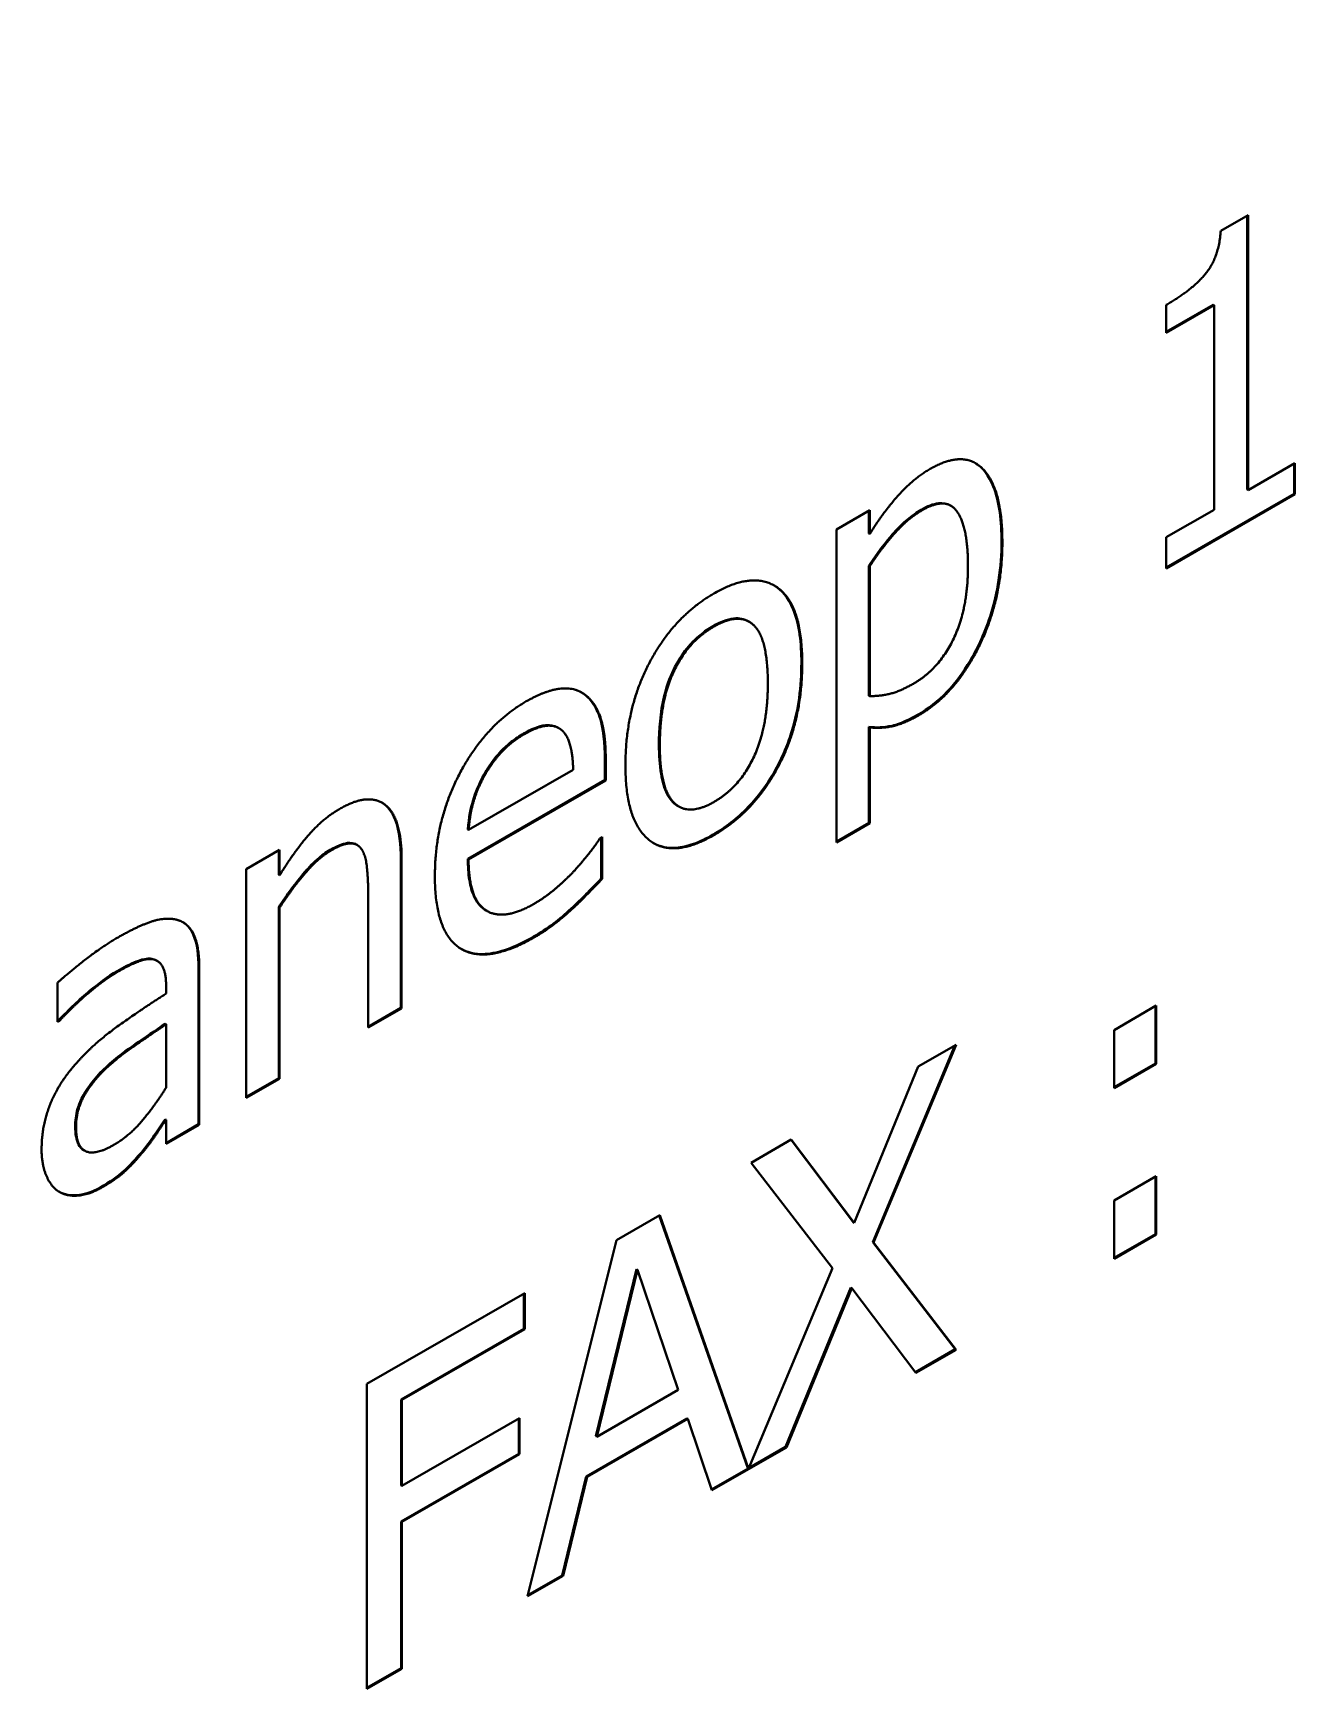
# Model space of a CAD drawing. Header units: inches. Extents: x 6934 to 18973, y 4254 to 7629.
# Drawn here: x 11221.65 to 11230.31, y 6563.88 to 6575.24 of the extents above; entities that cross this region are included whole.
import ezdxf

# ---------------------------------------------------------------- set-up
doc = ezdxf.new("R2010")
doc.units = ezdxf.units.IN
doc.header["$MEASUREMENT"] = 0
doc.layers.add('POWER SUPPLY CASE OUTLINE$0$가시적인 것(ISO)', color=3, linetype='Continuous', lineweight=40, true_color=0x00ff00)
doc.layers.add('POWER SUPPLY CASE OUTLINE$0$가시적인 좁은 것(ISO)', color=3, linetype='Continuous', lineweight=35, true_color=0x00ff00)

msp = doc.modelspace()

# ---------------------------------------------------------------- linework, layer by layer
at = {"layer": 'POWER SUPPLY CASE OUTLINE$0$가시적인 것(ISO)'}
for p, q in [((11229.802, 6573.886), (11229.989, 6573.994)), ((11229.984, 6573.99), (11229.984, 6572.111)), ((11229.989, 6573.994), (11229.989, 6572.108)), ((11229.75, 6573.379), (11229.427, 6573.193)), ((11229.427, 6573.187), (11229.427, 6573.378)), ((11229.756, 6573.376), (11229.427, 6573.187)), ((11229.75, 6573.379), (11229.756, 6573.376)), ((11229.756, 6571.973), (11229.756, 6573.376)), ((11229.989, 6572.108), (11230.311, 6572.293)), ((11230.305, 6572.289), (11230.305, 6572.082)), ((11230.311, 6572.293), (11230.311, 6572.079)), ((11230.305, 6572.082), (11229.427, 6571.577)), ((11230.311, 6572.079), (11229.427, 6571.57)), ((11229.984, 6572.111), (11229.989, 6572.108)), ((11230.305, 6572.082), (11230.311, 6572.079)), ((11227.165, 6571.838), (11227.394, 6571.97)), ((11227.389, 6571.967), (11227.389, 6571.809)), ((11227.394, 6571.97), (11227.394, 6571.806)), ((11227.945, 6572.003), (11227.951, 6572)), ((11229.427, 6571.784), (11229.756, 6571.973)), ((11227.165, 6569.689), (11227.165, 6571.838)), ((11227.389, 6571.809), (11227.394, 6571.806)), ((11229.427, 6571.57), (11229.427, 6571.784)), ((11227.389, 6571.588), (11227.389, 6570.696)), ((11227.389, 6571.588), (11227.394, 6571.585)), ((11227.394, 6571.585), (11227.394, 6570.693)), ((11226.561, 6571.208), (11226.567, 6571.205)), ((11227.389, 6570.696), (11227.394, 6570.693)), ((11225.255, 6570.478), (11225.26, 6570.474)), ((11227.389, 6570.483), (11227.389, 6569.825)), ((11227.389, 6570.483), (11227.394, 6570.479)), ((11227.394, 6570.479), (11227.394, 6569.821)), ((11225.577, 6570.262), (11225.577, 6570.118)), ((11225.583, 6570.259), (11225.583, 6570.114)), ((11225.577, 6570.118), (11224.637, 6569.576)), ((11224.642, 6569.775), (11225.36, 6570.188)), ((11225.583, 6570.114), (11224.642, 6569.573)), ((11224.748, 6570.156), (11224.754, 6570.153)), ((11225.577, 6570.118), (11225.583, 6570.114)), ((11226.08, 6569.938), (11226.085, 6569.935)), ((11224.637, 6569.778), (11224.642, 6569.775)), ((11227.389, 6569.825), (11227.165, 6569.696)), ((11227.394, 6569.821), (11227.165, 6569.689)), ((11227.389, 6569.825), (11227.394, 6569.821)), ((11223.872, 6569.675), (11223.878, 6569.672)), ((11225.544, 6569.719), (11225.558, 6569.727)), ((11225.552, 6569.724), (11225.552, 6569.442)), ((11225.558, 6569.727), (11225.558, 6569.439)), ((11223.117, 6569.507), (11223.346, 6569.639)), ((11223.34, 6569.635), (11223.34, 6569.467)), ((11223.346, 6569.639), (11223.346, 6569.464)), ((11224.178, 6569.573), (11224.178, 6568.554)), ((11224.183, 6569.57), (11224.183, 6568.55)), ((11224.637, 6569.576), (11224.642, 6569.573)), ((11223.117, 6567.936), (11223.117, 6569.507)), ((11223.34, 6569.467), (11223.346, 6569.464)), ((11225.552, 6569.442), (11225.558, 6569.439)), ((11223.34, 6569.245), (11223.346, 6569.242)), ((11223.34, 6569.245), (11223.34, 6568.071)), ((11223.346, 6569.242), (11223.346, 6568.068)), ((11223.954, 6568.419), (11223.954, 6569.314)), ((11224.763, 6569.222), (11224.769, 6569.219)), ((11222.5, 6568.88), (11222.505, 6568.877)), ((11222.79, 6568.828), (11222.79, 6567.755)), ((11222.795, 6568.825), (11222.795, 6567.751)), ((11221.823, 6568.458), (11221.823, 6568.728)), ((11222.567, 6568.652), (11222.567, 6568.703)), ((11224.178, 6568.554), (11223.954, 6568.425)), ((11224.183, 6568.55), (11223.954, 6568.419)), ((11224.178, 6568.554), (11224.183, 6568.55)), ((11229.07, 6568.402), (11229.36, 6568.57)), ((11229.354, 6568.566), (11229.354, 6568.173)), ((11229.36, 6568.57), (11229.36, 6568.169)), ((11221.83, 6568.469), (11221.823, 6568.465)), ((11221.836, 6568.466), (11221.823, 6568.458)), ((11221.83, 6568.469), (11221.836, 6568.466)), ((11222.561, 6568.445), (11222.567, 6568.442)), ((11222.567, 6568.006), (11222.567, 6568.442)), ((11227.978, 6568.296), (11227.415, 6566.947)), ((11227.987, 6568.301), (11227.421, 6566.944)), ((11227.727, 6568.152), (11227.987, 6568.301)), ((11229.07, 6568.002), (11229.07, 6568.402)), ((11223.34, 6568.071), (11223.117, 6567.943)), ((11223.346, 6568.068), (11223.117, 6567.936)), ((11223.34, 6568.071), (11223.346, 6568.068)), ((11227.287, 6567.079), (11227.727, 6568.152)), ((11229.354, 6568.173), (11229.07, 6568.009)), ((11229.36, 6568.169), (11229.07, 6568.002)), ((11229.354, 6568.173), (11229.36, 6568.169)), ((11222.561, 6567.789), (11222.567, 6567.786)), ((11222.567, 6567.62), (11222.567, 6567.786)), ((11222.79, 6567.755), (11222.567, 6567.626)), ((11222.795, 6567.751), (11222.567, 6567.62)), ((11222.79, 6567.755), (11222.795, 6567.751)), ((11226.58, 6567.491), (11226.856, 6567.65)), ((11226.854, 6567.649), (11227.282, 6567.082)), ((11226.856, 6567.65), (11227.287, 6567.079)), ((11222.003, 6567.577), (11222.008, 6567.574)), ((11222.395, 6567.56), (11222.401, 6567.556)), ((11227.139, 6566.768), (11226.58, 6567.491)), ((11229.07, 6567.232), (11229.36, 6567.399)), ((11229.354, 6567.396), (11229.354, 6567.002)), ((11229.36, 6567.399), (11229.36, 6566.999)), ((11229.07, 6566.832), (11229.07, 6567.232)), ((11225.657, 6566.96), (11225.954, 6567.131)), ((11225.95, 6567.128), (11226.558, 6565.394)), ((11225.954, 6567.131), (11226.563, 6565.39)), ((11227.282, 6567.082), (11227.287, 6567.079)), ((11225.047, 6564.516), (11225.657, 6566.96)), ((11227.415, 6566.947), (11227.421, 6566.944)), ((11227.415, 6566.947), (11227.981, 6566.212)), ((11227.421, 6566.944), (11227.987, 6566.208)), ((11229.354, 6567.002), (11229.07, 6566.838)), ((11229.36, 6566.999), (11229.07, 6566.832)), ((11229.354, 6567.002), (11229.36, 6566.999)), ((11225.794, 6566.76), (11225.515, 6565.614)), ((11225.8, 6566.757), (11225.521, 6565.611)), ((11225.794, 6566.76), (11225.8, 6566.757)), ((11226.08, 6565.933), (11225.8, 6566.757)), ((11226.563, 6565.39), (11227.139, 6566.768)), ((11223.944, 6565.973), (11225.027, 6566.597)), ((11225.021, 6566.593), (11225.021, 6566.352)), ((11225.027, 6566.597), (11225.027, 6566.349)), ((11227.265, 6566.634), (11226.817, 6565.541)), ((11227.271, 6566.631), (11226.822, 6565.538)), ((11227.265, 6566.634), (11227.271, 6566.631)), ((11227.711, 6566.05), (11227.271, 6566.631)), ((11225.021, 6566.352), (11224.179, 6565.867)), ((11225.027, 6566.349), (11224.185, 6565.864)), ((11225.021, 6566.352), (11225.027, 6566.349)), ((11227.981, 6566.212), (11227.708, 6566.054)), ((11227.987, 6566.208), (11227.711, 6566.05)), ((11227.981, 6566.212), (11227.987, 6566.208)), ((11223.944, 6563.88), (11223.944, 6565.973)), ((11225.521, 6565.611), (11226.08, 6565.933)), ((11224.179, 6565.867), (11224.179, 6565.277)), ((11224.179, 6565.867), (11224.185, 6565.864)), ((11224.185, 6565.864), (11224.185, 6565.274)), ((11224.185, 6565.274), (11224.991, 6565.739)), ((11224.986, 6565.735), (11224.986, 6565.494)), ((11224.991, 6565.739), (11224.991, 6565.491)), ((11226.14, 6565.737), (11225.449, 6565.339)), ((11226.146, 6565.733), (11225.455, 6565.336)), ((11226.14, 6565.737), (11226.146, 6565.733)), ((11226.31, 6565.243), (11226.146, 6565.733)), ((11225.515, 6565.614), (11225.521, 6565.611)), ((11224.986, 6565.494), (11224.179, 6565.03)), ((11224.991, 6565.491), (11224.185, 6565.026)), ((11224.986, 6565.494), (11224.991, 6565.491)), ((11226.822, 6565.538), (11226.31, 6565.243)), ((11226.817, 6565.541), (11226.566, 6565.397)), ((11226.817, 6565.541), (11226.822, 6565.538)), ((11225.449, 6565.339), (11225.285, 6564.659)), ((11225.449, 6565.339), (11225.455, 6565.336)), ((11226.559, 6565.393), (11226.308, 6565.248)), ((11226.563, 6565.39), (11226.558, 6565.394)), ((11224.179, 6565.277), (11224.185, 6565.274)), ((11225.455, 6565.336), (11225.291, 6564.656)), ((11224.179, 6565.03), (11224.179, 6564.022)), ((11224.179, 6565.03), (11224.185, 6565.026)), ((11224.185, 6565.026), (11224.185, 6564.019)), ((11225.291, 6564.656), (11225.047, 6564.516)), ((11225.285, 6564.659), (11225.049, 6564.523)), ((11225.285, 6564.659), (11225.291, 6564.656)), ((11224.179, 6564.022), (11223.944, 6563.887)), ((11224.185, 6564.019), (11223.944, 6563.88)), ((11224.179, 6564.022), (11224.185, 6564.019))]:
    msp.add_line(p, q, dxfattribs=at)
msp.add_ellipse((11213.896, 6575.412), major_axis=(-7.378, -4.995), ratio=0.327963, start_param=1.72774, end_param=5.619094, dxfattribs=at)
for points, degree in [([(11229.427, 6573.378), (11229.614, 6573.486), (11229.79, 6573.709), (11229.802, 6573.886)], 2), ([(11227.809, 6572.253), (11228.043, 6572.388), (11228.304, 6572.111), (11228.304, 6571.751)], 2), ([(11227.394, 6571.806), (11227.479, 6571.945), (11227.688, 6572.183), (11227.809, 6572.253)], 2), ([(11227.754, 6571.97), (11227.657, 6571.914), (11227.475, 6571.71), (11227.394, 6571.585)], 2), ([(11228.068, 6571.584), (11228.068, 6571.854), (11227.919, 6572.066), (11227.754, 6571.97)], 2), ([(11228.304, 6571.751), (11228.304, 6571.358), (11227.98, 6570.706), (11227.732, 6570.563)], 2), ([(11226.325, 6571.398), (11226.601, 6571.557), (11226.931, 6571.313), (11226.931, 6570.918)], 2), ([(11227.694, 6570.779), (11227.871, 6570.881), (11228.068, 6571.296), (11228.068, 6571.584)], 2), ([(11225.718, 6570.219), (11225.718, 6570.613), (11226.052, 6571.241), (11226.325, 6571.398)], 2), ([(11226.325, 6571.171), (11226.147, 6571.069), (11225.954, 6570.661), (11225.954, 6570.355)], 2), ([(11226.695, 6570.782), (11226.695, 6571.087), (11226.502, 6571.273), (11226.325, 6571.171)], 2), ([(11226.931, 6570.918), (11226.931, 6570.521), (11226.601, 6569.898), (11226.325, 6569.74)], 2), ([(11225.038, 6570.658), (11225.165, 6570.73), (11225.36, 6570.758), (11225.432, 6570.709)], 2), ([(11225.415, 6570.719), (11225.419, 6570.717), (11225.422, 6570.715), (11225.426, 6570.713)], 3), ([(11225.432, 6570.709), (11225.505, 6570.662), (11225.583, 6570.447), (11225.583, 6570.259)], 2), ([(11226.325, 6569.967), (11226.501, 6570.068), (11226.695, 6570.48), (11226.695, 6570.782)], 2), ([(11227.394, 6570.693), (11227.484, 6570.695), (11227.611, 6570.732), (11227.694, 6570.779)], 2), ([(11224.411, 6569.458), (11224.411, 6569.841), (11224.758, 6570.496), (11225.038, 6570.658)], 2), ([(11225.282, 6570.459), (11225.242, 6570.495), (11225.118, 6570.486), (11225.025, 6570.433)], 2), ([(11225.36, 6570.188), (11225.357, 6570.293), (11225.319, 6570.427), (11225.282, 6570.459)], 2), ([(11227.732, 6570.563), (11227.63, 6570.505), (11227.475, 6570.47), (11227.394, 6570.479)], 2), ([(11225.025, 6570.433), (11224.934, 6570.38), (11224.807, 6570.244), (11224.754, 6570.153)], 2), ([(11225.954, 6570.355), (11225.954, 6570.059), (11226.147, 6569.865), (11226.325, 6569.967)], 2), ([(11224.754, 6570.153), (11224.702, 6570.06), (11224.65, 6569.879), (11224.642, 6569.775)], 2), ([(11226.325, 6569.74), (11226.042, 6569.577), (11225.718, 6569.836), (11225.718, 6570.219)], 2), ([(11223.346, 6569.464), (11223.448, 6569.63), (11223.646, 6569.856), (11223.758, 6569.92)], 2), ([(11223.758, 6569.92), (11223.957, 6570.035), (11224.183, 6569.86), (11224.183, 6569.57)], 2), ([(11223.91, 6569.64), (11223.882, 6569.683), (11223.783, 6569.683), (11223.698, 6569.634)], 2), ([(11225.37, 6569.498), (11225.432, 6569.568), (11225.517, 6569.676), (11225.544, 6569.719)], 2), ([(11223.698, 6569.634), (11223.613, 6569.585), (11223.432, 6569.376), (11223.346, 6569.242)], 2), ([(11223.954, 6569.314), (11223.954, 6569.423), (11223.937, 6569.599), (11223.91, 6569.64)], 2), ([(11224.642, 6569.573), (11224.642, 6569.3), (11224.88, 6569.147), (11225.091, 6569.268)], 2), ([(11225.094, 6569.039), (11224.768, 6568.852), (11224.411, 6569.068), (11224.411, 6569.458)], 2), ([(11225.091, 6569.268), (11225.166, 6569.311), (11225.311, 6569.434), (11225.37, 6569.498)], 2), ([(11225.558, 6569.439), (11225.518, 6569.397), (11225.398, 6569.274), (11225.351, 6569.231)], 2), ([(11225.351, 6569.231), (11225.285, 6569.171), (11225.176, 6569.087), (11225.094, 6569.039)], 2), ([(11222.238, 6569.038), (11222.379, 6569.119), (11222.571, 6569.179), (11222.647, 6569.157)], 2), ([(11222.647, 6569.157), (11222.722, 6569.135), (11222.795, 6568.972), (11222.795, 6568.825)], 2), ([(11221.823, 6568.728), (11221.886, 6568.785), (11222.122, 6568.971), (11222.238, 6569.038)], 2), ([(11222.474, 6568.888), (11222.43, 6568.894), (11222.304, 6568.842), (11222.237, 6568.803)], 2), ([(11222.5, 6568.88), (11222.49, 6568.885), (11222.48, 6568.889), (11222.469, 6568.891)], 3), ([(11222.567, 6568.703), (11222.567, 6568.795), (11222.518, 6568.881), (11222.474, 6568.888)], 2), ([(11222.237, 6568.803), (11222.157, 6568.758), (11221.943, 6568.58), (11221.836, 6568.466)], 2), ([(11221.961, 6568.185), (11222.075, 6568.312), (11222.386, 6568.537), (11222.567, 6568.652)], 2), ([(11222.567, 6568.442), (11222.484, 6568.386), (11222.237, 6568.215), (11222.159, 6568.143)], 2), ([(11221.713, 6567.582), (11221.713, 6567.745), (11221.832, 6568.044), (11221.961, 6568.185)], 2), ([(11222.159, 6568.143), (11222.068, 6568.058), (11221.949, 6567.856), (11221.949, 6567.737)], 2), ([(11222.207, 6567.613), (11222.314, 6567.674), (11222.49, 6567.883), (11222.567, 6568.006)], 2), ([(11221.949, 6567.737), (11221.949, 6567.601), (11222.081, 6567.54), (11222.207, 6567.613)], 2), ([(11222.567, 6567.786), (11222.539, 6567.746), (11222.445, 6567.607), (11222.401, 6567.556)], 2), ([(11221.833, 6567.292), (11221.779, 6567.325), (11221.713, 6567.477), (11221.713, 6567.582)], 2), ([(11222.401, 6567.556), (11222.341, 6567.484), (11222.228, 6567.38), (11222.125, 6567.321)], 2), ([(11222.125, 6567.321), (11222.041, 6567.273), (11221.89, 6567.259), (11221.833, 6567.292)], 2)]:
    msp.add_open_spline(points, degree=degree, dxfattribs=at)
for points, knots in [([(11228.117, 6572.294), (11228.12, 6572.292), (11228.124, 6572.289), (11228.169, 6572.259), (11228.21, 6572.21), (11228.284, 6572.027), (11228.298, 6571.892), (11228.298, 6571.754)], [-0.1140246, -0.1140246, -0.1140246, -0.1140246, -0.1101388, -0.1101388, -0.0632762, -0.0632762, 0, 0, 0, 0]), ([(11227.748, 6571.973), (11227.716, 6571.955), (11227.684, 6571.932), (11227.621, 6571.879), (11227.59, 6571.849), (11227.534, 6571.786), (11227.468, 6571.711), (11227.389, 6571.588)], [-0.1791388, -0.1791388, -0.1791388, -0.1791388, -0.1176168, -0.1176168, -0.0548899, -0.0548899, 0, 0, 0, 0]), ([(11227.945, 6572.003), (11227.945, 6572.003), (11227.945, 6572.004), (11227.922, 6572.016), (11227.896, 6572.021), (11227.829, 6572.013), (11227.788, 6571.997), (11227.748, 6571.973)], [-0.03843862, -0.03843862, -0.03843862, -0.03843862, -0.03818519, -0.03818519, -0.02145576, -0.02145576, 0, 0, 0, 0]), ([(11228.298, 6571.754), (11228.298, 6571.67), (11228.292, 6571.581), (11228.266, 6571.408), (11228.247, 6571.325), (11228.177, 6571.11), (11228.125, 6571.008), (11228.037, 6570.859), (11227.985, 6570.788), (11227.862, 6570.658), (11227.795, 6570.606), (11227.726, 6570.567)], [-0.1439258, -0.1439258, -0.1439258, -0.1439258, -0.1215063, -0.1215063, -0.1015717, -0.1015717, -0.07039, -0.07039, -0.0365438, -0.0365438, 0, 0, 0, 0]), ([(11226.736, 6571.454), (11226.739, 6571.453), (11226.742, 6571.451), (11226.788, 6571.421), (11226.834, 6571.374), (11226.911, 6571.186), (11226.925, 6571.056), (11226.925, 6570.921)], [-0.116905, -0.116905, -0.116905, -0.116905, -0.1136226, -0.1136226, -0.0617594, -0.0617594, 0, 0, 0, 0]), ([(11226.319, 6571.174), (11226.289, 6571.157), (11226.26, 6571.137), (11226.204, 6571.091), (11226.178, 6571.065), (11226.116, 6570.994), (11226.085, 6570.946), (11226.032, 6570.845), (11226.005, 6570.781), (11225.956, 6570.58), (11225.948, 6570.462), (11225.948, 6570.359)], [-0.1718603, -0.1718603, -0.1718603, -0.1718603, -0.1450483, -0.1450483, -0.1202898, -0.1202898, -0.083085, -0.083085, -0.0475005, -0.0475005, 0, 0, 0, 0]), ([(11226.561, 6571.208), (11226.561, 6571.208), (11226.561, 6571.208), (11226.532, 6571.224), (11226.499, 6571.231), (11226.416, 6571.222), (11226.368, 6571.202), (11226.319, 6571.174)], [-0.04733155, -0.04733155, -0.04733155, -0.04733155, -0.04729209, -0.04729209, -0.02585599, -0.02585599, 0, 0, 0, 0]), ([(11226.925, 6570.921), (11226.925, 6570.844), (11226.92, 6570.763), (11226.899, 6570.607), (11226.883, 6570.532), (11226.837, 6570.38), (11226.799, 6570.277), (11226.683, 6570.078), (11226.626, 6570.001), (11226.484, 6569.853), (11226.402, 6569.791), (11226.319, 6569.743)], [-0.2344064, -0.2344064, -0.2344064, -0.2344064, -0.1790611, -0.1790611, -0.1302839, -0.1302839, -0.0811533, -0.0811533, -0.0439624, -0.0439624, 0, 0, 0, 0]), ([(11225.426, 6570.713), (11225.451, 6570.696), (11225.472, 6570.675), (11225.515, 6570.616), (11225.53, 6570.58), (11225.568, 6570.475), (11225.577, 6570.367), (11225.577, 6570.262)], [-0.07136618, -0.07136618, -0.07136618, -0.07136618, -0.06137958, -0.06137958, -0.04815718, -0.04815718, 0, 0, 0, 0]), ([(11227.726, 6570.567), (11227.633, 6570.513), (11227.575, 6570.497), (11227.491, 6570.478), (11227.438, 6570.477), (11227.389, 6570.483)], [-0.04631278, -0.04631278, -0.04631278, -0.04631278, -0.0307743, -0.0307743, 0, 0, 0, 0]), ([(11225.255, 6570.478), (11225.247, 6570.482), (11225.238, 6570.486), (11225.207, 6570.495), (11225.185, 6570.495), (11225.123, 6570.489), (11225.07, 6570.465), (11225.02, 6570.436)], [-0.03884776, -0.03884776, -0.03884776, -0.03884776, -0.03533026, -0.03533026, -0.02665885, -0.02665885, 0, 0, 0, 0]), ([(11225.02, 6570.436), (11224.991, 6570.42), (11224.963, 6570.401), (11224.911, 6570.361), (11224.887, 6570.34), (11224.84, 6570.29), (11224.797, 6570.24), (11224.748, 6570.156)], [-0.1085706, -0.1085706, -0.1085706, -0.1085706, -0.0699938, -0.0699938, -0.0362796, -0.0362796, 0, 0, 0, 0]), ([(11225.948, 6570.359), (11225.948, 6570.29), (11225.952, 6570.222), (11225.971, 6570.109), (11225.984, 6570.061), (11226.03, 6569.973), (11226.058, 6569.95), (11226.08, 6569.938)], [-0.09215979, -0.09215979, -0.09215979, -0.09215979, -0.07620997, -0.07620997, -0.06294949, -0.06294949, -0.04700202, -0.04700202, -0.04700202, -0.04700202]), ([(11224.748, 6570.156), (11224.715, 6570.096), (11224.689, 6570.035), (11224.657, 6569.926), (11224.643, 6569.862), (11224.637, 6569.778)], [-0.08562905, -0.08562905, -0.08562905, -0.08562905, -0.03697188, -0.03697188, 0, 0, 0, 0]), ([(11224.046, 6569.963), (11224.049, 6569.961), (11224.052, 6569.96), (11224.083, 6569.939), (11224.115, 6569.906), (11224.168, 6569.768), (11224.178, 6569.671), (11224.178, 6569.573)], [-0.08550858, -0.08550858, -0.08550858, -0.08550858, -0.08197159, -0.08197159, -0.04502634, -0.04502634, 0, 0, 0, 0]), ([(11223.872, 6569.675), (11223.87, 6569.676), (11223.868, 6569.678), (11223.853, 6569.684), (11223.836, 6569.689), (11223.777, 6569.681), (11223.734, 6569.662), (11223.692, 6569.638)], [-0.04126539, -0.04126539, -0.04126539, -0.04126539, -0.03828666, -0.03828666, -0.02245416, -0.02245416, 0, 0, 0, 0]), ([(11226.319, 6569.743), (11226.274, 6569.717), (11226.229, 6569.695), (11226.144, 6569.665), (11226.104, 6569.656), (11226.007, 6569.649), (11225.956, 6569.66), (11225.911, 6569.685)], [-0.2485918, -0.2485918, -0.2485918, -0.2485918, -0.2102442, -0.2102442, -0.174715, -0.174715, -0.1206371, -0.1206371, -0.1206371, -0.1206371]), ([(11223.692, 6569.638), (11223.663, 6569.621), (11223.634, 6569.6), (11223.564, 6569.539), (11223.532, 6569.502), (11223.453, 6569.411), (11223.394, 6569.329), (11223.34, 6569.245)], [-0.05288008, -0.05288008, -0.05288008, -0.05288008, -0.04672614, -0.04672614, -0.03775206, -0.03775206, 0, 0, 0, 0]), ([(11224.637, 6569.576), (11224.637, 6569.525), (11224.64, 6569.475), (11224.654, 6569.388), (11224.665, 6569.35), (11224.705, 6569.266), (11224.735, 6569.238), (11224.763, 6569.222)], [-0.11187212, -0.11187212, -0.11187212, -0.11187212, -0.09678136, -0.09678136, -0.08345944, -0.08345944, -0.06264781, -0.06264781, -0.06264781, -0.06264781]), ([(11225.552, 6569.442), (11225.513, 6569.401), (11225.469, 6569.356), (11225.418, 6569.303), (11225.381, 6569.267), (11225.345, 6569.235)], [-0.02928255, -0.02928255, -0.02928255, -0.02928255, -0.0195572, -0.0195572, 0, 0, 0, 0]), ([(11225.345, 6569.235), (11225.306, 6569.199), (11225.265, 6569.164), (11225.182, 6569.099), (11225.132, 6569.068), (11225.088, 6569.043)], [-0.04471801, -0.04471801, -0.04471801, -0.04471801, -0.02298794, -0.02298794, 0, 0, 0, 0]), ([(11222.681, 6569.143), (11222.69, 6569.137), (11222.699, 6569.131), (11222.725, 6569.107), (11222.741, 6569.085), (11222.781, 6568.995), (11222.79, 6568.912), (11222.79, 6568.828)], [-0.06350426, -0.06350426, -0.06350426, -0.06350426, -0.05590274, -0.05590274, -0.03849337, -0.03849337, 0, 0, 0, 0]), ([(11225.088, 6569.043), (11225.029, 6569.008), (11224.968, 6568.979), (11224.856, 6568.939), (11224.805, 6568.927), (11224.68, 6568.92), (11224.628, 6568.938), (11224.591, 6568.959)], [-0.16174769, -0.16174769, -0.16174769, -0.16174769, -0.14344515, -0.14344515, -0.12699902, -0.12699902, -0.10177593, -0.10177593, -0.10177593, -0.10177593]), ([(11222.469, 6568.891), (11222.453, 6568.893), (11222.437, 6568.892), (11222.394, 6568.885), (11222.37, 6568.875), (11222.318, 6568.854), (11222.275, 6568.832), (11222.231, 6568.807)], [-0.03101777, -0.03101777, -0.03101777, -0.03101777, -0.02791642, -0.02791642, -0.02316297, -0.02316297, 0, 0, 0, 0]), ([(11222.231, 6568.807), (11222.166, 6568.769), (11222.097, 6568.716), (11221.971, 6568.611), (11221.9, 6568.543), (11221.83, 6568.469)], [-0.06837645, -0.06837645, -0.06837645, -0.06837645, -0.03990156, -0.03990156, 0, 0, 0, 0]), ([(11222.561, 6568.445), (11222.496, 6568.401), (11222.42, 6568.349), (11222.3, 6568.266), (11222.229, 6568.217), (11222.153, 6568.146)], [-0.09196412, -0.09196412, -0.09196412, -0.09196412, -0.0422663, -0.0422663, 0, 0, 0, 0]), ([(11222.153, 6568.146), (11222.119, 6568.115), (11222.087, 6568.08), (11222.026, 6568.001), (11222.007, 6567.968), (11221.982, 6567.924), (11221.969, 6567.893), (11221.948, 6567.819), (11221.943, 6567.778), (11221.943, 6567.74)], [-0.04158867, -0.04158867, -0.04158867, -0.04158867, -0.03613506, -0.03613506, -0.03053841, -0.03053841, -0.017361, -0.017361, 0, 0, 0, 0]), ([(11221.943, 6567.74), (11221.943, 6567.716), (11221.945, 6567.691), (11221.953, 6567.65), (11221.958, 6567.632), (11221.976, 6567.599), (11221.988, 6567.586), (11222.003, 6567.577)], [-0.11094755, -0.11094755, -0.11094755, -0.11094755, -0.0877967, -0.0877967, -0.06729149, -0.06729149, -0.04406518, -0.04406518, -0.04406518, -0.04406518]), ([(11222.561, 6567.789), (11222.536, 6567.753), (11222.511, 6567.716), (11222.458, 6567.638), (11222.427, 6567.597), (11222.395, 6567.56)], [-0.03567267, -0.03567267, -0.03567267, -0.03567267, -0.01901336, -0.01901336, 0, 0, 0, 0]), ([(11222.395, 6567.56), (11222.337, 6567.49), (11222.296, 6567.452), (11222.236, 6567.397), (11222.179, 6567.359), (11222.119, 6567.324)], [-0.0453196, -0.0453196, -0.0453196, -0.0453196, -0.03187413, -0.03187413, 0, 0, 0, 0]), ([(11222.119, 6567.324), (11222.048, 6567.284), (11221.995, 6567.272), (11221.912, 6567.265), (11221.869, 6567.272), (11221.832, 6567.293)], [-0.048745, -0.048745, -0.048745, -0.048745, -0.02877335, -0.02877335, -0.00108617, -0.00108617, -0.00108617, -0.00108617])]:
    msp.add_open_spline(points, degree=3, knots=knots, dxfattribs=at)
at = {"layer": 'POWER SUPPLY CASE OUTLINE$0$가시적인 좁은 것(ISO)'}
for p, q in [((11227.748, 6571.973), (11227.754, 6571.97)), ((11228.298, 6571.754), (11228.304, 6571.751)), ((11226.319, 6571.174), (11226.325, 6571.171)), ((11226.925, 6570.921), (11226.931, 6570.918)), ((11225.426, 6570.713), (11225.432, 6570.709)), ((11227.726, 6570.567), (11227.732, 6570.563)), ((11225.02, 6570.436), (11225.025, 6570.433)), ((11225.948, 6570.359), (11225.954, 6570.355)), ((11225.577, 6570.262), (11225.583, 6570.259)), ((11226.319, 6569.743), (11226.325, 6569.74)), ((11223.692, 6569.638), (11223.698, 6569.634)), ((11224.178, 6569.573), (11224.183, 6569.57)), ((11225.345, 6569.235), (11225.351, 6569.231)), ((11225.088, 6569.043), (11225.094, 6569.039)), ((11222.469, 6568.891), (11222.474, 6568.888)), ((11222.231, 6568.807), (11222.237, 6568.803)), ((11222.79, 6568.828), (11222.795, 6568.825)), ((11222.153, 6568.146), (11222.159, 6568.143)), ((11221.943, 6567.74), (11221.949, 6567.737)), ((11222.119, 6567.324), (11222.125, 6567.321))]:
    msp.add_line(p, q, dxfattribs=at)

doc.saveas('drawing.dxf')
